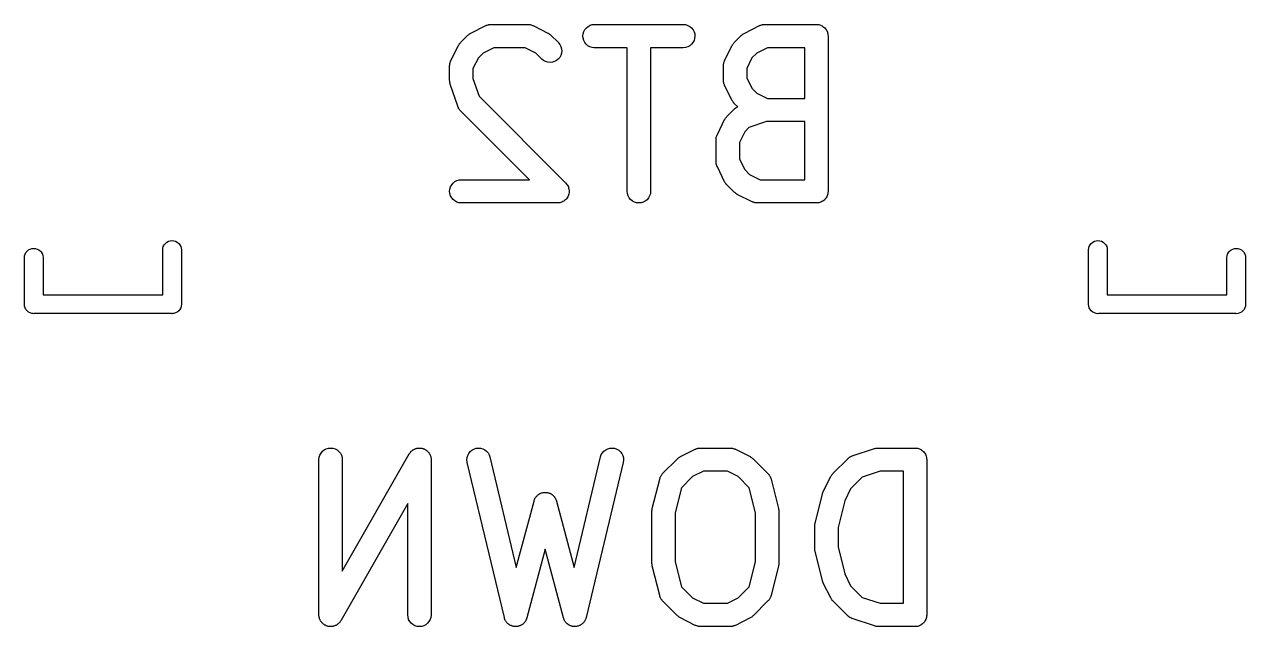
# Model space of a CAD drawing. Extents: x 76.2 to 143.2, y -85.8 to -53.5.
# Drawn here: x 122.63 to 130.49, y -71.29 to -67.41 of the extents above; entities that cross this region are included whole.
import ezdxf

# ---------------------------------------------------------------- set-up
doc = ezdxf.new("R2010")
doc.units = 0
doc.layers.add('BLACK', color=7, linetype='CONTINUOUS')

msp = doc.modelspace()

# ---------------------------------------------------------------- linework, layer by layer
at = {"layer": 'BLACK', "linetype": 'CONTINUOUS'}
for p, q in [((125.504, -67.4671), (125.599, -67.4195)), ((125.599, -67.4195), (125.6, -67.419)), ((125.6, -67.419), (125.602, -67.4183)), ((125.602, -67.4183), (125.604, -67.4172)), ((125.604, -67.4172), (125.609, -67.4158)), ((125.609, -67.4158), (125.614, -67.414)), ((125.614, -67.414), (125.616, -67.4136)), ((125.616, -67.4136), (125.618, -67.413)), ((125.618, -67.413), (125.623, -67.4125)), ((125.623, -67.4125), (125.628, -67.4117)), ((125.628, -67.4117), (125.631, -67.4118)), ((125.631, -67.4118), (125.633, -67.4116)), ((125.633, -67.4116), (125.871, -67.4116)), ((125.871, -67.4116), (125.872, -67.4116)), ((125.872, -67.4116), (125.874, -67.4118)), ((125.874, -67.4118), (125.876, -67.4118)), ((125.876, -67.4118), (125.881, -67.4126)), ((125.881, -67.4126), (125.886, -67.4132)), ((125.886, -67.4132), (125.889, -67.4139)), ((125.889, -67.4139), (125.891, -67.4143)), ((125.891, -67.4143), (125.896, -67.4161)), ((125.896, -67.4161), (125.9, -67.4176)), ((125.9, -67.4176), (125.902, -67.4187)), ((125.902, -67.4187), (125.904, -67.4195)), ((125.904, -67.4195), (126, -67.4671)), ((126.237, -67.4446), (126.247, -67.4334)), ((126.247, -67.4334), (126.258, -67.4241)), ((126.258, -67.4241), (126.271, -67.4172)), ((126.271, -67.4172), (126.285, -67.413)), ((126.285, -67.413), (126.299, -67.4116)), ((126.299, -67.4116), (126.871, -67.4116)), ((126.871, -67.4116), (126.872, -67.4116)), ((126.872, -67.4116), (126.886, -67.4132)), ((126.886, -67.4132), (126.9, -67.4176)), ((126.9, -67.4176), (126.913, -67.4247)), ((126.913, -67.4247), (126.924, -67.4341)), ((126.924, -67.4341), (126.934, -67.4455)), ((127.266, -67.4671), (127.361, -67.4195)), ((127.361, -67.4195), (127.362, -67.419)), ((127.362, -67.419), (127.364, -67.4183)), ((127.364, -67.4183), (127.366, -67.4172)), ((127.366, -67.4172), (127.371, -67.4158)), ((127.371, -67.4158), (127.376, -67.414)), ((127.376, -67.414), (127.378, -67.4136)), ((127.378, -67.4136), (127.38, -67.413)), ((127.38, -67.413), (127.385, -67.4125)), ((127.385, -67.4125), (127.39, -67.4117)), ((127.39, -67.4117), (127.393, -67.4118)), ((127.393, -67.4118), (127.395, -67.4116)), ((127.395, -67.4116), (127.728, -67.4116)), ((127.728, -67.4116), (127.729, -67.4116)), ((127.729, -67.4116), (127.729, -67.4116)), ((127.729, -67.4116), (127.729, -67.4116)), ((127.729, -67.4116), (127.729, -67.4116)), ((127.729, -67.4116), (127.736, -67.4124)), ((127.736, -67.4124), (127.743, -67.4131)), ((127.743, -67.4131), (127.743, -67.4132)), ((127.743, -67.4132), (127.744, -67.4132)), ((127.744, -67.4132), (127.75, -67.4153)), ((127.75, -67.4153), (127.757, -67.4174)), ((127.757, -67.4174), (127.757, -67.4176)), ((127.757, -67.4176), (127.758, -67.4176)), ((127.758, -67.4176), (127.764, -67.4211)), ((127.764, -67.4211), (127.77, -67.4244)), ((127.77, -67.4244), (127.77, -67.4246)), ((127.77, -67.4246), (127.77, -67.4247)), ((127.77, -67.4247), (127.776, -67.4292)), ((127.776, -67.4292), (127.781, -67.4337)), ((127.781, -67.4337), (127.781, -67.4339)), ((127.781, -67.4339), (127.782, -67.4341)), ((127.782, -67.4341), (127.786, -67.4396)), ((125.437, -67.5288), (125.485, -67.4812)), ((125.485, -67.4804), (125.489, -67.4778)), ((125.485, -67.4812), (125.485, -67.4804)), ((125.489, -67.4778), (125.492, -67.4749)), ((125.492, -67.4749), (125.494, -67.4732)), ((125.494, -67.4732), (125.497, -67.4713)), ((125.497, -67.4713), (125.5, -67.4694)), ((125.5, -67.4694), (125.504, -67.4671)), ((126, -67.4671), (126.001, -67.4676)), ((126.001, -67.4676), (126.004, -67.4699)), ((126.004, -67.4699), (126.008, -67.4719)), ((126.008, -67.4719), (126.01, -67.4739)), ((126.01, -67.4739), (126.013, -67.4756)), ((126.013, -67.4756), (126.016, -67.4785)), ((126.016, -67.4785), (126.019, -67.4812)), ((126.019, -67.4812), (126.067, -67.5288)), ((126.224, -67.4861), (126.226, -67.4715)), ((126.226, -67.5006), (126.224, -67.4861)), ((126.226, -67.4715), (126.23, -67.4575)), ((126.23, -67.5147), (126.226, -67.5006)), ((126.23, -67.4575), (126.237, -67.4446)), ((126.237, -67.5276), (126.23, -67.5147)), ((126.94, -67.5156), (126.933, -67.5285)), ((126.934, -67.4455), (126.94, -67.4585)), ((126.94, -67.4585), (126.945, -67.4725)), ((126.944, -67.5017), (126.94, -67.5156)), ((126.946, -67.4871), (126.944, -67.5017)), ((126.945, -67.4725), (126.946, -67.4871)), ((127.199, -67.5288), (127.246, -67.4812)), ((127.246, -67.4812), (127.247, -67.4804)), ((127.247, -67.4804), (127.25, -67.4778)), ((127.25, -67.4778), (127.254, -67.4749)), ((127.254, -67.4749), (127.256, -67.4732)), ((127.256, -67.4732), (127.259, -67.4713)), ((127.259, -67.4713), (127.262, -67.4694)), ((127.262, -67.4694), (127.266, -67.4671)), ((127.786, -67.4396), (127.791, -67.4451)), ((127.791, -67.4451), (127.791, -67.4453)), ((127.791, -67.4453), (127.791, -67.4455)), ((127.791, -67.4455), (127.794, -67.4518)), ((127.794, -67.4518), (127.797, -67.458)), ((127.797, -67.458), (127.797, -67.4583)), ((127.797, -67.4583), (127.798, -67.4585)), ((127.798, -67.4585), (127.8, -67.4653)), ((127.8, -67.4653), (127.802, -67.472)), ((127.802, -67.472), (127.802, -67.4723)), ((127.802, -67.4723), (127.802, -67.4725)), ((127.802, -67.4725), (127.802, -67.4796)), ((127.802, -67.4796), (127.803, -67.4866)), ((127.803, -67.4866), (127.803, -68.4866)), ((125.375, -67.6435), (125.423, -67.5483)), ((125.423, -67.5473), (125.426, -67.5438)), ((125.423, -67.5483), (125.423, -67.5473)), ((125.426, -67.5438), (125.428, -67.5401)), ((125.428, -67.5401), (125.43, -67.5377)), ((125.43, -67.5377), (125.431, -67.5351)), ((125.431, -67.5351), (125.434, -67.532)), ((125.434, -67.532), (125.437, -67.5288)), ((125.582, -67.5958), (125.552, -67.6262)), ((125.651, -67.5616), (125.582, -67.5958)), ((125.853, -67.5616), (125.651, -67.5616)), ((125.922, -67.5958), (125.853, -67.5616)), ((125.961, -67.6349), (125.922, -67.5958)), ((126.067, -67.5288), (126.068, -67.5295)), ((126.068, -67.5295), (126.077, -67.541)), ((126.077, -67.541), (126.083, -67.554)), ((126.083, -67.554), (126.087, -67.568)), ((126.087, -67.568), (126.089, -67.5826)), ((126.089, -67.5826), (126.087, -67.5972)), ((126.246, -67.5391), (126.237, -67.5276)), ((126.257, -67.5485), (126.246, -67.5391)), ((126.27, -67.5555), (126.257, -67.5485)), ((126.284, -67.5599), (126.27, -67.5555)), ((126.298, -67.5616), (126.284, -67.5599)), ((126.299, -67.5616), (126.298, -67.5616)), ((126.51, -67.5616), (126.299, -67.5616)), ((126.51, -68.4866), (126.51, -67.5616)), ((126.871, -67.5616), (126.66, -67.5616)), ((126.66, -67.5616), (126.66, -68.4866)), ((126.885, -67.5602), (126.871, -67.5616)), ((126.899, -67.5559), (126.885, -67.5602)), ((126.912, -67.549), (126.899, -67.5559)), ((126.924, -67.5398), (126.912, -67.549)), ((126.933, -67.5285), (126.924, -67.5398)), ((127.137, -67.6435), (127.185, -67.5483)), ((127.185, -67.5473), (127.188, -67.5438)), ((127.185, -67.5483), (127.185, -67.5473)), ((127.188, -67.5438), (127.19, -67.5401)), ((127.19, -67.5401), (127.192, -67.5377)), ((127.192, -67.5377), (127.193, -67.5351)), ((127.193, -67.5351), (127.196, -67.532)), ((127.196, -67.532), (127.199, -67.5288)), ((127.344, -67.5958), (127.313, -67.6262)), ((127.412, -67.5616), (127.344, -67.5958)), ((127.653, -67.5616), (127.412, -67.5616)), ((127.653, -67.8878), (127.653, -67.5616)), ((125.367, -67.676), (125.368, -67.6738)), ((125.368, -67.6666), (125.369, -67.6615)), ((125.368, -67.6716), (125.368, -67.6666)), ((125.368, -67.6738), (125.368, -67.6716)), ((125.369, -67.6615), (125.37, -67.6594)), ((125.37, -67.6572), (125.372, -67.6524)), ((125.37, -67.6594), (125.37, -67.6572)), ((125.372, -67.6524), (125.373, -67.6475)), ((125.373, -67.6475), (125.374, -67.6456)), ((125.374, -67.6456), (125.375, -67.6435)), ((125.552, -67.6262), (125.517, -67.6948)), ((125.972, -67.6441), (125.961, -67.6349)), ((125.985, -67.6511), (125.972, -67.6441)), ((125.999, -67.6553), (125.985, -67.6511)), ((126.013, -67.6568), (125.999, -67.6553)), ((126.028, -67.6554), (126.013, -67.6568)), ((126.042, -67.6513), (126.028, -67.6554)), ((126.055, -67.6444), (126.042, -67.6513)), ((126.066, -67.6352), (126.055, -67.6444)), ((126.076, -67.624), (126.066, -67.6352)), ((126.083, -67.6111), (126.076, -67.624)), ((126.087, -67.5972), (126.083, -67.6111)), ((127.129, -67.6716), (127.13, -67.6666)), ((127.129, -67.6738), (127.129, -67.6716)), ((127.129, -67.676), (127.129, -67.6738)), ((127.13, -67.6666), (127.131, -67.6615)), ((127.131, -67.6615), (127.132, -67.6594)), ((127.132, -67.6572), (127.134, -67.6524)), ((127.132, -67.6594), (127.132, -67.6572)), ((127.134, -67.6524), (127.135, -67.6475)), ((127.135, -67.6475), (127.136, -67.6456)), ((127.136, -67.6456), (127.137, -67.6435)), ((127.313, -67.6262), (127.279, -67.6948)), ((125.367, -67.6771), (125.367, -67.676)), ((125.367, -67.7723), (125.367, -67.6771)), ((125.517, -67.6948), (125.517, -67.7601)), ((127.129, -67.6771), (127.129, -67.676)), ((127.129, -67.7723), (127.129, -67.6771)), ((127.279, -67.6948), (127.279, -67.7546)), ((125.368, -67.7765), (125.367, -67.7723)), ((125.368, -67.7807), (125.368, -67.7765)), ((125.368, -67.7837), (125.368, -67.7807)), ((125.369, -67.7869), (125.368, -67.7837)), ((125.37, -67.7909), (125.369, -67.7869)), ((125.371, -67.795), (125.37, -67.7909)), ((125.371, -67.796), (125.371, -67.795)), ((125.419, -67.9389), (125.371, -67.796)), ((125.517, -67.7601), (125.556, -67.8746)), ((127.129, -67.7745), (127.129, -67.7723)), ((127.129, -67.7767), (127.129, -67.7745)), ((127.13, -67.7818), (127.129, -67.7767)), ((127.131, -67.7869), (127.13, -67.7818)), ((127.131, -67.789), (127.131, -67.7869)), ((127.132, -67.7912), (127.131, -67.789)), ((127.133, -67.796), (127.132, -67.7912)), ((127.135, -67.8009), (127.133, -67.796)), ((127.136, -67.8028), (127.135, -67.8009)), ((127.137, -67.8049), (127.136, -67.8028)), ((127.137, -67.8058), (127.137, -67.8049)), ((127.185, -67.9011), (127.137, -67.8058)), ((127.279, -67.7546), (127.313, -67.8231)), ((127.313, -67.8231), (127.344, -67.8535)), ((125.556, -67.8746), (126.114, -68.4335)), ((127.187, -67.9046), (127.185, -67.9011)), ((127.189, -67.9084), (127.187, -67.9046)), ((127.191, -67.9108), (127.189, -67.9084)), ((127.344, -67.8535), (127.412, -67.8878)), ((127.412, -67.8878), (127.653, -67.8878)), ((125.42, -67.9409), (125.419, -67.9389)), ((125.42, -67.943), (125.42, -67.9409)), ((125.423, -67.9476), (125.42, -67.943)), ((125.425, -67.9522), (125.423, -67.9476)), ((125.426, -67.954), (125.425, -67.9522)), ((125.427, -67.956), (125.426, -67.954)), ((125.43, -67.96), (125.427, -67.956)), ((125.433, -67.9642), (125.43, -67.96)), ((125.435, -67.9657), (125.433, -67.9642)), ((125.436, -67.9674), (125.435, -67.9657)), ((125.437, -67.9682), (125.436, -67.9674)), ((125.88, -68.4116), (125.437, -67.9682)), ((127.151, -68.005), (127.199, -67.9574)), ((127.193, -67.9135), (127.191, -67.9108)), ((127.195, -67.9165), (127.193, -67.9135)), ((127.198, -67.9198), (127.195, -67.9165)), ((127.199, -67.9206), (127.198, -67.9198)), ((127.221, -67.9425), (127.199, -67.9206)), ((127.199, -67.9574), (127.2, -67.9566)), ((127.2, -67.9566), (127.201, -67.9552)), ((127.201, -67.9552), (127.203, -67.9536)), ((127.203, -67.9536), (127.207, -67.9507)), ((127.207, -67.9507), (127.211, -67.9475)), ((127.211, -67.9475), (127.213, -67.9465)), ((127.213, -67.9465), (127.215, -67.9452)), ((127.215, -67.9452), (127.219, -67.9431)), ((127.219, -67.9431), (127.221, -67.9425)), ((127.09, -68.1197), (127.137, -68.0245)), ((127.137, -68.0245), (127.138, -68.0235)), ((127.138, -68.0235), (127.14, -68.02)), ((127.14, -68.02), (127.142, -68.0163)), ((127.142, -68.0163), (127.144, -68.0139)), ((127.144, -68.0139), (127.146, -68.0113)), ((127.146, -68.0113), (127.149, -68.0082)), ((127.149, -68.0082), (127.151, -68.005)), ((127.407, -68.0378), (127.292, -68.0759)), ((127.653, -68.0378), (127.407, -68.0378)), ((127.653, -68.4116), (127.653, -68.0378)), ((127.082, -68.1478), (127.083, -68.1427)), ((127.083, -68.1377), (127.084, -68.1356)), ((127.083, -68.1427), (127.083, -68.1377)), ((127.084, -68.1334), (127.086, -68.1286)), ((127.084, -68.1356), (127.084, -68.1334)), ((127.086, -68.1286), (127.088, -68.1237)), ((127.088, -68.1237), (127.089, -68.1218)), ((127.089, -68.1218), (127.09, -68.1197)), ((127.266, -68.1024), (127.232, -68.171)), ((127.292, -68.0759), (127.266, -68.1024)), ((127.082, -68.15), (127.082, -68.1478)), ((127.082, -68.1522), (127.082, -68.15)), ((127.082, -68.1532), (127.082, -68.1522)), ((127.082, -68.2961), (127.082, -68.1532)), ((127.232, -68.171), (127.232, -68.2784)), ((127.082, -68.2983), (127.082, -68.2961)), ((127.082, -68.3005), (127.082, -68.2983)), ((127.083, -68.3056), (127.082, -68.3005)), ((127.232, -68.2784), (127.266, -68.3469)), ((127.083, -68.3107), (127.083, -68.3056)), ((127.084, -68.3128), (127.083, -68.3107)), ((127.084, -68.315), (127.084, -68.3128)), ((127.086, -68.3198), (127.084, -68.315)), ((127.087, -68.3247), (127.086, -68.3198)), ((127.088, -68.3266), (127.087, -68.3247)), ((127.089, -68.3287), (127.088, -68.3266)), ((127.09, -68.3296), (127.089, -68.3287)), ((127.137, -68.4249), (127.09, -68.3296)), ((127.266, -68.3469), (127.296, -68.3773)), ((127.296, -68.3773), (127.365, -68.4116)), ((125.369, -68.4715), (125.373, -68.4575)), ((125.373, -68.4575), (125.38, -68.4446)), ((125.38, -68.4446), (125.389, -68.4334)), ((125.389, -68.4334), (125.401, -68.4241)), ((125.401, -68.4241), (125.414, -68.4172)), ((125.414, -68.4172), (125.428, -68.413)), ((125.428, -68.413), (125.442, -68.4116)), ((125.442, -68.4116), (125.88, -68.4116)), ((126.114, -68.4335), (126.115, -68.4341)), ((126.115, -68.4341), (126.115, -68.4341)), ((126.115, -68.4341), (126.115, -68.4341)), ((126.115, -68.4341), (126.115, -68.4343)), ((126.115, -68.4343), (126.12, -68.44)), ((126.12, -68.44), (126.124, -68.4455)), ((126.124, -68.4455), (126.124, -68.4456)), ((126.124, -68.4456), (126.124, -68.4457)), ((126.124, -68.4457), (126.128, -68.4521)), ((126.128, -68.4521), (126.131, -68.4585)), ((126.131, -68.4585), (126.131, -68.4586)), ((126.131, -68.4586), (126.131, -68.4587)), ((126.131, -68.4587), (126.133, -68.4656)), ((127.139, -68.4285), (127.137, -68.4249)), ((127.141, -68.4322), (127.139, -68.4285)), ((127.143, -68.4346), (127.141, -68.4322)), ((127.145, -68.4373), (127.143, -68.4346)), ((127.148, -68.4403), (127.145, -68.4373)), ((127.15, -68.4436), (127.148, -68.4403)), ((127.151, -68.4444), (127.15, -68.4436)), ((127.199, -68.492), (127.151, -68.4444)), ((127.365, -68.4116), (127.653, -68.4116)), ((125.367, -68.4861), (125.369, -68.4715)), ((125.369, -68.5006), (125.367, -68.4861)), ((125.373, -68.5147), (125.369, -68.5006)), ((125.38, -68.5276), (125.373, -68.5147)), ((125.389, -68.5391), (125.38, -68.5276)), ((125.4, -68.5485), (125.389, -68.5391)), ((126.119, -68.5342), (126.114, -68.5398)), ((126.123, -68.5287), (126.119, -68.5342)), ((126.124, -68.5285), (126.123, -68.5286)), ((126.123, -68.5286), (126.123, -68.5287)), ((126.127, -68.5222), (126.124, -68.5285)), ((126.13, -68.5159), (126.127, -68.5222)), ((126.131, -68.5156), (126.13, -68.5158)), ((126.13, -68.5158), (126.13, -68.5159)), ((126.133, -68.5086), (126.131, -68.5156)), ((126.133, -68.4656), (126.135, -68.4725)), ((126.135, -68.5019), (126.133, -68.5086)), ((126.135, -68.4725), (126.135, -68.4727)), ((126.135, -68.4727), (126.135, -68.4728)), ((126.135, -68.4728), (126.136, -68.4801)), ((126.136, -68.4944), (126.135, -68.5017)), ((126.135, -68.5017), (126.135, -68.5018)), ((126.135, -68.5018), (126.135, -68.5019)), ((126.136, -68.4801), (126.136, -68.4871)), ((126.136, -68.4871), (126.136, -68.4872)), ((126.136, -68.4872), (126.136, -68.4874)), ((126.136, -68.4874), (126.136, -68.4944)), ((126.512, -68.5011), (126.51, -68.4866)), ((126.516, -68.5152), (126.512, -68.5011)), ((126.523, -68.5281), (126.516, -68.5152)), ((126.532, -68.5394), (126.523, -68.5281)), ((126.647, -68.529), (126.638, -68.5402)), ((126.654, -68.5161), (126.647, -68.529)), ((126.659, -68.5022), (126.654, -68.5161)), ((126.66, -68.4876), (126.659, -68.5022)), ((126.66, -68.4866), (126.66, -68.4876)), ((127.202, -68.4947), (127.199, -68.492)), ((127.205, -68.4976), (127.202, -68.4947)), ((127.208, -68.4993), (127.205, -68.4976)), ((127.21, -68.5013), (127.208, -68.4993)), ((127.214, -68.5033), (127.21, -68.5013)), ((127.217, -68.5056), (127.214, -68.5033)), ((127.218, -68.506), (127.217, -68.5056)), ((127.314, -68.5537), (127.218, -68.506)), ((127.785, -68.5344), (127.781, -68.5398)), ((127.79, -68.529), (127.785, -68.5344)), ((127.794, -68.5223), (127.79, -68.5285)), ((127.79, -68.5285), (127.79, -68.5287)), ((127.79, -68.5287), (127.79, -68.529)), ((127.797, -68.5161), (127.794, -68.5223)), ((127.799, -68.5089), (127.797, -68.5156)), ((127.797, -68.5156), (127.797, -68.5159)), ((127.797, -68.5159), (127.797, -68.5161)), ((127.801, -68.5022), (127.799, -68.5089)), ((127.802, -68.5017), (127.801, -68.5019)), ((127.801, -68.5019), (127.801, -68.5022)), ((127.803, -68.4876), (127.802, -68.4947)), ((127.802, -68.4947), (127.802, -68.5017)), ((127.803, -68.4866), (127.803, -68.4871)), ((127.803, -68.4871), (127.803, -68.4871)), ((127.803, -68.4871), (127.803, -68.4871)), ((127.803, -68.4871), (127.803, -68.4876)), ((125.413, -68.5555), (125.4, -68.5485)), ((125.427, -68.5599), (125.413, -68.5555)), ((125.441, -68.5616), (125.427, -68.5599)), ((125.442, -68.5616), (125.441, -68.5616)), ((126.061, -68.5616), (125.442, -68.5616)), ((126.069, -68.5609), (126.061, -68.5616)), ((126.076, -68.5602), (126.069, -68.5609)), ((126.083, -68.5581), (126.076, -68.5602)), ((126.076, -68.5602), (126.076, -68.5602)), ((126.076, -68.5602), (126.076, -68.5602)), ((126.09, -68.556), (126.083, -68.5581)), ((126.096, -68.5526), (126.09, -68.5559)), ((126.09, -68.5559), (126.09, -68.556)), ((126.09, -68.556), (126.09, -68.556)), ((126.103, -68.5492), (126.096, -68.5526)), ((126.109, -68.5444), (126.103, -68.549)), ((126.103, -68.549), (126.103, -68.5491)), ((126.103, -68.5491), (126.103, -68.5492)), ((126.114, -68.54), (126.109, -68.5444)), ((126.114, -68.5398), (126.114, -68.5399)), ((126.114, -68.5399), (126.114, -68.54)), ((126.543, -68.5488), (126.532, -68.5394)), ((126.556, -68.5557), (126.543, -68.5488)), ((126.57, -68.56), (126.556, -68.5557)), ((126.585, -68.5616), (126.57, -68.56)), ((126.599, -68.5603), (126.585, -68.5616)), ((126.613, -68.5561), (126.599, -68.5603)), ((126.626, -68.5493), (126.613, -68.5561)), ((126.638, -68.5402), (126.626, -68.5493)), ((127.316, -68.5545), (127.314, -68.5537)), ((127.318, -68.5555), (127.316, -68.5545)), ((127.322, -68.5571), (127.318, -68.5555)), ((127.327, -68.5589), (127.322, -68.5571)), ((127.329, -68.5593), (127.327, -68.5589)), ((127.332, -68.5599), (127.329, -68.5593)), ((127.337, -68.5605), (127.332, -68.5599)), ((127.342, -68.5614), (127.337, -68.5605)), ((127.344, -68.5613), (127.342, -68.5614)), ((127.346, -68.5616), (127.344, -68.5613)), ((127.347, -68.5616), (127.346, -68.5616)), ((127.728, -68.5616), (127.347, -68.5616)), ((127.735, -68.5609), (127.728, -68.5616)), ((127.742, -68.5603), (127.735, -68.5609)), ((127.743, -68.5602), (127.742, -68.5602)), ((127.742, -68.5602), (127.742, -68.5603)), ((127.749, -68.5581), (127.743, -68.5602)), ((127.756, -68.5561), (127.749, -68.5581)), ((127.757, -68.5559), (127.756, -68.556)), ((127.756, -68.556), (127.756, -68.5561)), ((127.763, -68.5526), (127.757, -68.5559)), ((127.769, -68.5493), (127.763, -68.5526)), ((127.77, -68.549), (127.769, -68.5492)), ((127.769, -68.5492), (127.769, -68.5493)), ((127.775, -68.5446), (127.77, -68.549)), ((127.781, -68.5402), (127.775, -68.5446)), ((127.781, -68.5398), (127.781, -68.54)), ((127.781, -68.54), (127.781, -68.5402)), ((123.52, -68.8611), (123.521, -68.8522)), ((123.521, -68.8522), (123.524, -68.8409)), ((123.524, -68.8409), (123.53, -68.8305)), ((123.53, -68.8305), (123.537, -68.8214)), ((123.537, -68.8214), (123.547, -68.8139)), ((123.547, -68.8139), (123.557, -68.8083)), ((123.557, -68.8083), (123.568, -68.8049)), ((123.568, -68.8049), (123.58, -68.8037)), ((123.58, -68.8037), (123.592, -68.8049)), ((123.592, -68.8049), (123.603, -68.8083)), ((123.603, -68.8083), (123.613, -68.8139)), ((123.613, -68.8139), (123.623, -68.8214)), ((123.623, -68.8214), (123.63, -68.8305)), ((123.63, -68.8305), (123.636, -68.8409)), ((123.636, -68.8409), (123.639, -68.8522)), ((123.639, -68.8522), (123.64, -68.8611)), ((129.48, -68.8611), (129.481, -68.8522)), ((129.481, -68.8522), (129.484, -68.8409)), ((129.484, -68.8409), (129.49, -68.8305)), ((129.49, -68.8305), (129.497, -68.8214)), ((129.497, -68.8214), (129.507, -68.8139)), ((129.507, -68.8139), (129.517, -68.8083)), ((129.517, -68.8083), (129.528, -68.8049)), ((129.528, -68.8049), (129.54, -68.8037)), ((129.54, -68.8037), (129.552, -68.8049)), ((129.552, -68.8049), (129.563, -68.8083)), ((129.563, -68.8083), (129.573, -68.8139)), ((129.573, -68.8139), (129.583, -68.8214)), ((129.583, -68.8214), (129.59, -68.8305)), ((129.59, -68.8305), (129.596, -68.8409)), ((129.596, -68.8409), (129.599, -68.8522)), ((129.599, -68.8522), (129.6, -68.8611)), ((122.63, -68.9111), (122.631, -68.9022)), ((122.63, -69.211), (122.63, -68.9111)), ((122.631, -68.9022), (122.634, -68.8909)), ((122.634, -68.8909), (122.64, -68.8805)), ((122.64, -68.8805), (122.647, -68.8714)), ((122.647, -68.8714), (122.657, -68.8639)), ((122.657, -68.8639), (122.667, -68.8583)), ((122.667, -68.8583), (122.678, -68.8549)), ((122.678, -68.8549), (122.69, -68.8537)), ((122.69, -68.8537), (122.702, -68.8549)), ((122.702, -68.8549), (122.713, -68.8583)), ((122.713, -68.8583), (122.723, -68.8639)), ((122.723, -68.8639), (122.733, -68.8714)), ((122.733, -68.8714), (122.74, -68.8805)), ((122.74, -68.8805), (122.746, -68.8909)), ((122.746, -68.8909), (122.749, -68.9022)), ((122.749, -68.9022), (122.75, -68.9111)), ((122.75, -68.9111), (122.75, -69.154)), ((123.52, -69.154), (123.52, -68.8611)), ((123.64, -68.8611), (123.64, -69.2111)), ((129.48, -69.2111), (129.48, -68.8611)), ((129.6, -68.8611), (129.6, -69.154)), ((130.37, -68.9111), (130.371, -68.9022)), ((130.37, -69.154), (130.37, -68.9111)), ((130.371, -68.9022), (130.374, -68.8909)), ((130.374, -68.8909), (130.38, -68.8805)), ((130.38, -68.8805), (130.387, -68.8714)), ((130.387, -68.8714), (130.397, -68.8639)), ((130.397, -68.8639), (130.407, -68.8583)), ((130.407, -68.8583), (130.418, -68.8549)), ((130.418, -68.8549), (130.43, -68.8537)), ((130.43, -68.8537), (130.442, -68.8549)), ((130.442, -68.8549), (130.453, -68.8583)), ((130.453, -68.8583), (130.463, -68.8639)), ((130.463, -68.8639), (130.473, -68.8714)), ((130.473, -68.8714), (130.48, -68.8805)), ((130.48, -68.8805), (130.486, -68.8909)), ((130.486, -68.8909), (130.489, -68.9022)), ((130.489, -68.9022), (130.49, -68.9111)), ((130.49, -68.9111), (130.49, -69.2111)), ((122.75, -69.154), (123.52, -69.154)), ((129.6, -69.154), (130.37, -69.154)), ((122.63, -69.214), (122.63, -69.211)), ((122.631, -69.2258), (122.63, -69.214)), ((122.634, -69.2371), (122.631, -69.2258)), ((122.64, -69.2475), (122.634, -69.2371)), ((123.636, -69.2371), (123.63, -69.2475)), ((123.639, -69.2258), (123.636, -69.2371)), ((123.64, -69.214), (123.639, -69.2258)), ((123.64, -69.2111), (123.64, -69.214)), ((129.48, -69.214), (129.48, -69.2111)), ((129.481, -69.2258), (129.48, -69.214)), ((129.484, -69.2371), (129.481, -69.2258)), ((129.488, -69.2434), (129.484, -69.2371)), ((129.49, -69.2475), (129.488, -69.2434)), ((130.486, -69.2371), (130.48, -69.2475)), ((130.489, -69.2258), (130.486, -69.2371)), ((130.49, -69.2169), (130.489, -69.2258)), ((130.49, -69.2111), (130.49, -69.214)), ((130.49, -69.214), (130.49, -69.2169)), ((130.49, -69.2169), (130.49, -69.2169)), ((122.647, -69.2566), (122.64, -69.2475)), ((122.657, -69.2641), (122.647, -69.2566)), ((122.667, -69.2697), (122.657, -69.2641)), ((122.678, -69.2731), (122.667, -69.2697)), ((122.687, -69.274), (122.678, -69.2731)), ((122.69, -69.2743), (122.687, -69.274)), ((122.687, -69.274), (122.687, -69.274)), ((122.693, -69.274), (122.69, -69.2743)), ((123.577, -69.274), (122.693, -69.274)), ((123.58, -69.2743), (123.577, -69.274)), ((123.583, -69.274), (123.58, -69.2743)), ((123.592, -69.2731), (123.583, -69.274)), ((123.583, -69.274), (123.583, -69.274)), ((123.603, -69.2697), (123.592, -69.2731)), ((123.613, -69.2641), (123.603, -69.2697)), ((123.623, -69.2566), (123.613, -69.2641)), ((123.63, -69.2475), (123.623, -69.2566)), ((129.497, -69.2566), (129.49, -69.2475)), ((129.507, -69.2641), (129.497, -69.2566)), ((129.517, -69.2697), (129.507, -69.2641)), ((129.528, -69.2731), (129.517, -69.2697)), ((129.54, -69.2743), (129.528, -69.2731)), ((129.543, -69.274), (129.54, -69.2743)), ((130.427, -69.274), (129.543, -69.274)), ((130.43, -69.2743), (130.427, -69.274)), ((130.442, -69.2731), (130.43, -69.2743)), ((130.453, -69.2697), (130.442, -69.2731)), ((130.463, -69.2641), (130.453, -69.2697)), ((130.473, -69.2566), (130.463, -69.2641)), ((130.48, -69.2475), (130.473, -69.2566)), ((124.528, -70.1988), (124.532, -70.1848)), ((124.532, -70.1848), (124.539, -70.172)), ((124.539, -70.172), (124.549, -70.1608)), ((124.549, -70.1608), (124.56, -70.1516)), ((124.56, -70.1516), (124.573, -70.1448)), ((124.573, -70.1448), (124.587, -70.1407)), ((124.587, -70.1407), (124.602, -70.1394)), ((124.602, -70.1394), (124.616, -70.1409)), ((124.616, -70.1409), (124.63, -70.1452)), ((124.63, -70.1452), (124.643, -70.1522)), ((124.643, -70.1522), (124.654, -70.1615)), ((124.654, -70.1615), (124.664, -70.1729)), ((124.664, -70.1729), (124.67, -70.1858)), ((124.67, -70.1858), (124.675, -70.1998)), ((124.676, -70.932), (125.107, -70.1772)), ((125.107, -70.1772), (125.108, -70.1763)), ((125.108, -70.1763), (125.109, -70.1742)), ((125.109, -70.1742), (125.111, -70.172)), ((125.111, -70.172), (125.114, -70.1683)), ((125.114, -70.1683), (125.117, -70.1644)), ((125.117, -70.1644), (125.118, -70.1627)), ((125.118, -70.1627), (125.12, -70.1608)), ((125.12, -70.1608), (125.124, -70.1578)), ((125.124, -70.1578), (125.127, -70.1545)), ((125.127, -70.1545), (125.129, -70.1532)), ((125.129, -70.1532), (125.131, -70.1516)), ((125.131, -70.1516), (125.136, -70.1494)), ((125.136, -70.1494), (125.14, -70.1469)), ((125.14, -70.1469), (125.142, -70.146)), ((125.142, -70.146), (125.144, -70.1448)), ((125.144, -70.1448), (125.149, -70.1435)), ((125.149, -70.1435), (125.153, -70.1418)), ((125.153, -70.1418), (125.156, -70.1414)), ((125.156, -70.1414), (125.158, -70.1407)), ((125.158, -70.1407), (125.163, -70.1403)), ((125.163, -70.1403), (125.168, -70.1395)), ((125.168, -70.1395), (125.17, -70.1396)), ((125.17, -70.1396), (125.173, -70.1394)), ((125.173, -70.1394), (125.178, -70.1399)), ((125.178, -70.1399), (125.183, -70.1401)), ((125.183, -70.1401), (125.185, -70.1406)), ((125.185, -70.1406), (125.188, -70.1409)), ((125.188, -70.1409), (125.192, -70.1423)), ((125.192, -70.1423), (125.197, -70.1434)), ((125.197, -70.1434), (125.199, -70.1445)), ((125.199, -70.1445), (125.202, -70.1452)), ((125.202, -70.1452), (125.206, -70.1475)), ((125.206, -70.1475), (125.21, -70.1495)), ((125.21, -70.1495), (125.212, -70.151)), ((125.212, -70.151), (125.214, -70.1522)), ((125.214, -70.1522), (125.218, -70.1553)), ((125.218, -70.1553), (125.222, -70.1581)), ((125.222, -70.1581), (125.224, -70.1599)), ((125.224, -70.1599), (125.226, -70.1615)), ((125.226, -70.1615), (125.229, -70.1653)), ((125.229, -70.1653), (125.232, -70.1688)), ((125.232, -70.1688), (125.233, -70.1709)), ((125.233, -70.1709), (125.235, -70.1729)), ((125.235, -70.1729), (125.237, -70.1771)), ((125.237, -70.1771), (125.24, -70.1812)), ((125.24, -70.1812), (125.241, -70.1836)), ((125.241, -70.1836), (125.242, -70.1858)), ((125.242, -70.1858), (125.243, -70.1904)), ((125.48, -70.2016), (125.483, -70.1875)), ((125.483, -70.1875), (125.49, -70.1744)), ((125.49, -70.1744), (125.499, -70.1628)), ((125.499, -70.1628), (125.51, -70.1532)), ((125.51, -70.1532), (125.523, -70.146)), ((125.523, -70.146), (125.537, -70.1413)), ((125.537, -70.1413), (125.551, -70.1394)), ((125.551, -70.1394), (125.566, -70.1404)), ((125.566, -70.1404), (125.58, -70.1442)), ((125.58, -70.1442), (125.593, -70.1506)), ((125.593, -70.1506), (125.605, -70.1595)), ((125.605, -70.1595), (125.614, -70.1705)), ((125.614, -70.1705), (125.622, -70.1832)), ((125.622, -70.1832), (125.626, -70.197)), ((126.338, -70.196), (126.343, -70.1822)), ((126.343, -70.1822), (126.35, -70.1697)), ((126.35, -70.1697), (126.36, -70.1588)), ((126.36, -70.1588), (126.372, -70.1501)), ((126.372, -70.1501), (126.385, -70.1438)), ((126.385, -70.1438), (126.399, -70.1402)), ((126.399, -70.1402), (126.414, -70.1395)), ((126.414, -70.1395), (126.428, -70.1415)), ((126.428, -70.1415), (126.442, -70.1464)), ((126.442, -70.1464), (126.455, -70.1539)), ((126.455, -70.1539), (126.466, -70.1636)), ((126.466, -70.1636), (126.475, -70.1753)), ((126.475, -70.1753), (126.481, -70.1885)), ((126.481, -70.1885), (126.485, -70.2026)), ((126.853, -70.1949), (126.948, -70.1473)), ((126.948, -70.1473), (126.949, -70.1468)), ((126.949, -70.1468), (126.951, -70.1461)), ((126.951, -70.1461), (126.953, -70.145)), ((126.953, -70.145), (126.958, -70.1436)), ((126.958, -70.1436), (126.963, -70.1418)), ((126.963, -70.1418), (126.965, -70.1414)), ((126.965, -70.1414), (126.967, -70.1408)), ((126.967, -70.1408), (126.973, -70.1403)), ((126.973, -70.1403), (126.978, -70.1395)), ((126.978, -70.1395), (126.98, -70.1396)), ((126.98, -70.1396), (126.982, -70.1394)), ((126.982, -70.1394), (127.172, -70.1394)), ((127.172, -70.1394), (127.174, -70.1394)), ((127.174, -70.1394), (127.176, -70.1396)), ((127.176, -70.1396), (127.178, -70.1396)), ((127.178, -70.1396), (127.183, -70.1404)), ((127.183, -70.1404), (127.188, -70.141)), ((127.188, -70.141), (127.19, -70.1417)), ((127.19, -70.1417), (127.192, -70.1421)), ((127.192, -70.1421), (127.197, -70.1439)), ((127.197, -70.1439), (127.202, -70.1454)), ((127.202, -70.1454), (127.204, -70.1465)), ((127.204, -70.1465), (127.206, -70.1473)), ((127.206, -70.1473), (127.301, -70.1949)), ((127.958, -70.1908), (128.101, -70.1432)), ((128.101, -70.1432), (128.102, -70.1429)), ((128.102, -70.1429), (128.106, -70.142)), ((128.106, -70.142), (128.11, -70.1408)), ((128.11, -70.1408), (128.113, -70.1405)), ((128.113, -70.1405), (128.116, -70.1399)), ((128.116, -70.1399), (128.121, -70.1398)), ((128.121, -70.1398), (128.125, -70.1394)), ((128.125, -70.1394), (128.363, -70.1394)), ((128.363, -70.1394), (128.363, -70.1394)), ((128.363, -70.1394), (128.363, -70.1394)), ((128.363, -70.1394), (128.364, -70.1394)), ((128.363, -70.1394), (128.363, -70.1394)), ((128.364, -70.1394), (128.371, -70.1402)), ((128.371, -70.1402), (128.378, -70.1409)), ((128.378, -70.1409), (128.378, -70.141)), ((128.378, -70.141), (128.379, -70.141)), ((128.379, -70.141), (128.385, -70.1431)), ((128.385, -70.1431), (128.392, -70.1452)), ((128.392, -70.1452), (128.392, -70.1454)), ((128.392, -70.1454), (128.392, -70.1454)), ((128.392, -70.1454), (128.399, -70.1489)), ((128.399, -70.1489), (128.405, -70.1522)), ((128.405, -70.1522), (128.405, -70.1524)), ((128.405, -70.1524), (128.405, -70.1525)), ((128.405, -70.1525), (128.411, -70.157)), ((128.411, -70.157), (128.416, -70.1615)), ((128.416, -70.1615), (128.416, -70.1617)), ((128.416, -70.1617), (128.417, -70.1619)), ((128.417, -70.1619), (128.421, -70.1674)), ((128.421, -70.1674), (128.425, -70.1729)), ((128.425, -70.1729), (128.426, -70.1731)), ((128.426, -70.1731), (128.426, -70.1733)), ((128.426, -70.1733), (128.429, -70.1796)), ((128.429, -70.1796), (128.432, -70.1858)), ((128.432, -70.1858), (128.432, -70.1861)), ((128.432, -70.1861), (128.432, -70.1863)), ((128.432, -70.1863), (128.434, -70.193)), ((124.526, -70.2133), (124.528, -70.1988)), ((124.526, -70.2144), (124.526, -70.2133)), ((124.526, -71.2144), (124.526, -70.2144)), ((124.675, -70.1998), (124.676, -70.2144)), ((124.676, -70.2144), (124.676, -70.932)), ((125.243, -70.1904), (125.245, -70.1949)), ((125.245, -70.1949), (125.245, -70.1974)), ((125.245, -70.1974), (125.246, -70.1998)), ((125.246, -70.1998), (125.247, -70.2046)), ((125.247, -70.2046), (125.247, -70.2093)), ((125.247, -70.2093), (125.247, -70.2119)), ((125.247, -70.2119), (125.247, -70.2144)), ((125.247, -70.2144), (125.247, -71.2144)), ((125.478, -70.2162), (125.48, -70.2016)), ((125.48, -70.2307), (125.478, -70.2162)), ((125.48, -70.2318), (125.48, -70.2307)), ((125.719, -71.2318), (125.48, -70.2318)), ((125.626, -70.197), (125.796, -70.9079)), ((126.168, -70.9079), (126.338, -70.197)), ((126.484, -70.2318), (126.245, -71.2318)), ((126.338, -70.197), (126.338, -70.196)), ((126.486, -70.2172), (126.484, -70.2318)), ((126.485, -70.2026), (126.486, -70.2172)), ((126.738, -70.3042), (126.834, -70.209)), ((126.834, -70.2082), (126.838, -70.2056)), ((126.834, -70.209), (126.834, -70.2082)), ((126.838, -70.2056), (126.841, -70.2027)), ((126.841, -70.2027), (126.843, -70.201)), ((126.843, -70.201), (126.846, -70.1991)), ((126.846, -70.1991), (126.85, -70.1972)), ((126.85, -70.1972), (126.853, -70.1949)), ((127.301, -70.1949), (127.302, -70.1954)), ((127.302, -70.1954), (127.306, -70.1977)), ((127.306, -70.1977), (127.309, -70.1997)), ((127.309, -70.1997), (127.312, -70.2017)), ((127.312, -70.2017), (127.314, -70.2034)), ((127.314, -70.2034), (127.317, -70.2063)), ((127.317, -70.2063), (127.321, -70.209)), ((127.321, -70.209), (127.416, -70.3042)), ((127.834, -70.3042), (127.929, -70.209)), ((127.929, -70.209), (127.93, -70.2082)), ((127.93, -70.2082), (127.931, -70.2069)), ((127.931, -70.2069), (127.933, -70.2053)), ((127.933, -70.2053), (127.937, -70.2023)), ((127.937, -70.2023), (127.941, -70.1991)), ((127.941, -70.1991), (127.943, -70.1981)), ((127.943, -70.1981), (127.945, -70.1968)), ((127.945, -70.1968), (127.95, -70.1947)), ((127.95, -70.1947), (127.954, -70.1924)), ((127.954, -70.1924), (127.956, -70.1917)), ((127.956, -70.1917), (127.958, -70.1908)), ((128.434, -70.193), (128.437, -70.1998)), ((128.437, -70.1998), (128.437, -70.2001)), ((128.437, -70.2001), (128.437, -70.2003)), ((128.437, -70.2003), (128.437, -70.2073)), ((128.437, -70.2073), (128.438, -70.2144)), ((128.438, -70.2144), (128.438, -71.2144)), ((126.671, -70.5295), (126.719, -70.339)), ((126.719, -70.338), (126.721, -70.3333)), ((126.719, -70.339), (126.719, -70.338)), ((126.721, -70.3333), (126.722, -70.3284)), ((126.722, -70.3284), (126.723, -70.3264)), ((126.723, -70.3264), (126.724, -70.3243)), ((126.724, -70.3243), (126.727, -70.32)), ((126.727, -70.32), (126.729, -70.3155)), ((126.729, -70.3155), (126.731, -70.3138)), ((126.731, -70.3138), (126.732, -70.3119)), ((126.732, -70.3119), (126.735, -70.3081)), ((126.735, -70.3081), (126.738, -70.3042)), ((126.931, -70.3236), (126.859, -70.3956)), ((127, -70.2894), (126.931, -70.3236)), ((127.155, -70.2894), (127, -70.2894)), ((127.223, -70.3236), (127.155, -70.2894)), ((127.295, -70.3956), (127.223, -70.3236)), ((127.416, -70.3042), (127.417, -70.3049)), ((127.417, -70.3049), (127.42, -70.3089)), ((127.42, -70.3089), (127.423, -70.3127)), ((127.423, -70.3127), (127.424, -70.3146)), ((127.424, -70.3146), (127.426, -70.3164)), ((127.426, -70.3164), (127.428, -70.3209)), ((127.428, -70.3209), (127.431, -70.3253)), ((127.431, -70.3253), (127.432, -70.3274)), ((127.432, -70.3274), (127.433, -70.3294)), ((127.433, -70.3294), (127.434, -70.3343)), ((127.434, -70.3343), (127.436, -70.339)), ((127.436, -70.339), (127.483, -70.5295)), ((127.772, -70.4189), (127.82, -70.3237)), ((127.82, -70.3228), (127.822, -70.3192)), ((127.82, -70.3237), (127.82, -70.3228)), ((127.822, -70.3192), (127.824, -70.3155)), ((127.824, -70.3155), (127.826, -70.3131)), ((127.826, -70.3131), (127.828, -70.3105)), ((127.828, -70.3105), (127.831, -70.3075)), ((127.831, -70.3075), (127.834, -70.3042)), ((128.023, -70.3276), (127.948, -70.4017)), ((128.137, -70.2894), (128.023, -70.3276)), ((128.288, -70.2894), (128.137, -70.2894)), ((128.288, -71.1394), (128.288, -70.2894)), ((125.973, -70.4257), (125.975, -70.4256)), ((125.975, -70.4256), (125.978, -70.4252)), ((125.978, -70.4252), (125.983, -70.4254)), ((125.983, -70.4254), (125.987, -70.4253)), ((125.987, -70.4253), (125.99, -70.4257)), ((126.859, -70.3956), (126.819, -70.5569)), ((127.336, -70.5569), (127.295, -70.3956)), ((127.769, -70.4261), (127.772, -70.4196)), ((127.772, -70.4193), (127.772, -70.4189)), ((127.772, -70.4196), (127.772, -70.4193)), ((127.948, -70.4017), (127.91, -70.4787)), ((125.097, -70.4968), (124.666, -71.2516)), ((125.097, -71.2144), (125.097, -70.4968)), ((125.796, -70.9079), (125.91, -70.4808)), ((125.91, -70.4798), (125.911, -70.4775)), ((125.91, -70.4808), (125.91, -70.4798)), ((125.911, -70.4751), (125.913, -70.4707)), ((125.911, -70.4775), (125.911, -70.4751)), ((125.913, -70.4707), (125.915, -70.4661)), ((125.915, -70.4661), (125.916, -70.4641)), ((125.916, -70.4641), (125.917, -70.4618)), ((125.917, -70.4618), (125.92, -70.4579)), ((125.92, -70.4579), (125.923, -70.4538)), ((125.923, -70.4538), (125.925, -70.452)), ((125.925, -70.452), (125.926, -70.45)), ((125.926, -70.45), (125.93, -70.4467)), ((125.93, -70.4467), (125.933, -70.4432)), ((125.933, -70.4432), (125.935, -70.4418)), ((125.935, -70.4418), (125.937, -70.4401)), ((125.937, -70.4401), (125.941, -70.4376)), ((125.941, -70.4376), (125.945, -70.4348)), ((125.945, -70.4348), (125.947, -70.4338)), ((125.947, -70.4338), (125.949, -70.4325)), ((125.949, -70.4325), (125.954, -70.4308)), ((125.954, -70.4308), (125.958, -70.4289)), ((125.958, -70.4289), (125.961, -70.4283)), ((125.961, -70.4283), (125.963, -70.4275)), ((125.963, -70.4275), (125.968, -70.4267)), ((125.968, -70.4267), (125.973, -70.4257)), ((125.99, -70.4257), (125.992, -70.4258)), ((125.992, -70.4258), (125.997, -70.4269)), ((125.997, -70.4269), (126.002, -70.4278)), ((126.002, -70.4278), (126.004, -70.4286)), ((126.004, -70.4286), (126.007, -70.4292)), ((126.007, -70.4292), (126.011, -70.4312)), ((126.011, -70.4312), (126.016, -70.433)), ((126.016, -70.433), (126.018, -70.4343)), ((126.018, -70.4343), (126.02, -70.4353)), ((126.02, -70.4353), (126.024, -70.4382)), ((126.024, -70.4382), (126.028, -70.4408)), ((126.028, -70.4408), (126.03, -70.4425)), ((126.03, -70.4425), (126.032, -70.4439)), ((126.032, -70.4439), (126.035, -70.4475)), ((126.035, -70.4475), (126.039, -70.4508)), ((126.039, -70.4508), (126.04, -70.4528)), ((126.04, -70.4528), (126.042, -70.4546)), ((126.042, -70.4546), (126.044, -70.4588)), ((126.044, -70.4588), (126.047, -70.4627)), ((126.047, -70.4627), (126.048, -70.465)), ((126.048, -70.465), (126.049, -70.4671)), ((126.049, -70.4671), (126.051, -70.4716)), ((126.051, -70.4716), (126.053, -70.4761)), ((126.053, -70.4761), (126.054, -70.4785)), ((126.054, -70.4785), (126.054, -70.4808)), ((126.054, -70.4808), (126.168, -70.9079)), ((127.719, -70.6248), (127.766, -70.4343)), ((127.766, -70.4343), (127.767, -70.4333)), ((127.767, -70.4326), (127.769, -70.4261)), ((127.767, -70.4329), (127.767, -70.4326)), ((127.767, -70.4333), (127.767, -70.4329)), ((127.91, -70.4787), (127.867, -70.6522)), ((126.669, -70.544), (126.67, -70.5381)), ((126.669, -70.5453), (126.669, -70.544)), ((126.669, -70.5467), (126.669, -70.5453)), ((126.669, -70.5477), (126.669, -70.5467)), ((126.669, -70.881), (126.669, -70.5477)), ((126.67, -70.5381), (126.671, -70.5321)), ((126.671, -70.5308), (126.671, -70.5295)), ((126.671, -70.5321), (126.671, -70.5308)), ((126.819, -70.5569), (126.819, -70.8718)), ((127.336, -70.8718), (127.336, -70.5569)), ((127.483, -70.5295), (127.484, -70.5305)), ((127.484, -70.5305), (127.484, -70.5319)), ((127.484, -70.5319), (127.484, -70.5331)), ((127.484, -70.5331), (127.485, -70.5391)), ((127.485, -70.5391), (127.486, -70.545)), ((127.486, -70.545), (127.485, -70.5464)), ((127.485, -70.5464), (127.486, -70.5477)), ((127.486, -70.5477), (127.486, -70.881)), ((127.717, -70.6333), (127.718, -70.6274)), ((127.717, -70.6392), (127.717, -70.6333)), ((127.717, -70.6406), (127.717, -70.6392)), ((127.717, -70.6419), (127.717, -70.6406)), ((127.717, -70.643), (127.717, -70.6419)), ((127.717, -70.7858), (127.717, -70.643)), ((127.718, -70.6274), (127.719, -70.6261)), ((127.719, -70.6261), (127.719, -70.6248)), ((127.867, -70.6522), (127.867, -70.7766)), ((125.982, -70.7912), (125.864, -71.2337)), ((126.1, -71.2337), (125.982, -70.7912)), ((127.717, -70.7871), (127.717, -70.7858)), ((127.717, -70.7885), (127.717, -70.7871)), ((127.717, -70.7944), (127.717, -70.7885)), ((127.718, -70.8004), (127.717, -70.7944)), ((127.718, -70.8017), (127.718, -70.8004)), ((127.719, -70.803), (127.718, -70.8017)), ((127.719, -70.804), (127.719, -70.803)), ((127.766, -70.9945), (127.719, -70.804)), ((127.867, -70.7766), (127.91, -70.9501)), ((126.669, -70.8824), (126.669, -70.881)), ((126.669, -70.8837), (126.669, -70.8824)), ((126.67, -70.8896), (126.669, -70.8837)), ((126.67, -70.8956), (126.67, -70.8896)), ((126.671, -70.8969), (126.67, -70.8956)), ((126.671, -70.8982), (126.671, -70.8969)), ((126.819, -70.8718), (126.859, -71.0332)), ((127.295, -71.0332), (127.336, -70.8718)), ((127.485, -70.8907), (127.484, -70.8966)), ((127.484, -70.8966), (127.484, -70.8979)), ((127.486, -70.8821), (127.485, -70.8834)), ((127.485, -70.8834), (127.485, -70.8848)), ((127.485, -70.8848), (127.485, -70.8907)), ((127.486, -70.881), (127.486, -70.8821)), ((126.671, -70.8992), (126.671, -70.8982)), ((126.719, -71.0897), (126.671, -70.8992)), ((127.483, -70.8992), (127.436, -71.0897)), ((127.484, -70.8979), (127.483, -70.8992)), ((127.91, -70.9501), (127.948, -71.0271)), ((126.859, -71.0332), (126.931, -71.1051)), ((127.223, -71.1051), (127.295, -71.0332)), ((127.766, -70.9948), (127.766, -70.9945)), ((127.767, -70.9951), (127.766, -70.9948)), ((127.769, -71.0016), (127.767, -70.9951)), ((127.771, -71.0083), (127.769, -71.0016)), ((127.771, -71.0086), (127.771, -71.0083)), ((127.772, -71.0089), (127.771, -71.0086)), ((127.772, -71.0098), (127.772, -71.0089)), ((127.82, -71.1051), (127.772, -71.0098)), ((127.948, -71.0271), (128.023, -71.1012)), ((126.72, -71.0945), (126.719, -71.0897)), ((126.722, -71.0994), (126.72, -71.0945)), ((126.723, -71.1014), (126.722, -71.0994)), ((126.724, -71.1035), (126.723, -71.1014)), ((126.726, -71.1079), (126.724, -71.1035)), ((126.729, -71.1124), (126.726, -71.1079)), ((126.73, -71.1141), (126.729, -71.1124)), ((126.731, -71.1161), (126.73, -71.1141)), ((126.735, -71.1198), (126.731, -71.1161)), ((126.738, -71.1238), (126.735, -71.1198)), ((126.738, -71.1246), (126.738, -71.1238)), ((126.834, -71.2198), (126.738, -71.1246)), ((126.931, -71.1051), (127, -71.1394)), ((127.155, -71.1394), (127.223, -71.1051)), ((127.416, -71.1246), (127.321, -71.2198)), ((127.419, -71.1206), (127.416, -71.1246)), ((127.423, -71.1169), (127.419, -71.1206)), ((127.424, -71.115), (127.423, -71.1169)), ((127.425, -71.1132), (127.424, -71.115)), ((127.428, -71.1088), (127.425, -71.1132)), ((127.43, -71.1044), (127.428, -71.1088)), ((127.431, -71.1023), (127.43, -71.1044)), ((127.432, -71.1003), (127.431, -71.1023)), ((127.434, -71.0955), (127.432, -71.1003)), ((127.435, -71.0907), (127.434, -71.0955)), ((127.436, -71.0897), (127.435, -71.0907)), ((127.822, -71.1086), (127.82, -71.1051)), ((127.824, -71.1124), (127.822, -71.1086)), ((127.826, -71.1148), (127.824, -71.1124)), ((127.827, -71.1175), (127.826, -71.1148)), ((127.83, -71.1205), (127.827, -71.1175)), ((127.833, -71.1238), (127.83, -71.1205)), ((127.834, -71.1246), (127.833, -71.1238)), ((127.929, -71.2198), (127.834, -71.1246)), ((128.023, -71.1012), (128.137, -71.1394)), ((127, -71.1394), (127.155, -71.1394)), ((128.137, -71.1394), (128.288, -71.1394)), ((124.526, -71.2169), (124.526, -71.2144)), ((124.526, -71.2194), (124.526, -71.2169)), ((124.527, -71.2242), (124.526, -71.2194)), ((124.527, -71.2289), (124.527, -71.2242)), ((124.528, -71.2314), (124.527, -71.2289)), ((124.529, -71.2339), (124.528, -71.2314)), ((124.53, -71.2384), (124.529, -71.2339)), ((124.532, -71.243), (124.53, -71.2384)), ((124.533, -71.2452), (124.532, -71.243)), ((124.534, -71.2476), (124.533, -71.2452)), ((124.536, -71.2516), (124.534, -71.2476)), ((124.539, -71.2559), (124.536, -71.2516)), ((124.54, -71.2578), (124.539, -71.2559)), ((124.542, -71.26), (124.54, -71.2578)), ((124.545, -71.2635), (124.542, -71.26)), ((124.548, -71.2672), (124.545, -71.2635)), ((124.55, -71.2688), (124.548, -71.2672)), ((124.552, -71.2707), (124.55, -71.2688)), ((124.555, -71.2735), (124.552, -71.2707)), ((124.559, -71.2766), (124.555, -71.2735)), ((124.561, -71.2778), (124.559, -71.2766)), ((124.563, -71.2792), (124.561, -71.2778)), ((124.568, -71.2812), (124.563, -71.2792)), ((124.572, -71.2835), (124.568, -71.2812)), ((124.574, -71.2843), (124.572, -71.2835)), ((124.577, -71.2853), (124.574, -71.2843)), ((124.581, -71.2864), (124.577, -71.2853)), ((124.586, -71.2878), (124.581, -71.2864)), ((124.588, -71.2881), (124.586, -71.2878)), ((124.591, -71.2887), (124.588, -71.2881)), ((124.596, -71.2889), (124.591, -71.2887)), ((124.601, -71.2894), (124.596, -71.2889)), ((124.603, -71.2891), (124.601, -71.2894)), ((124.606, -71.2892), (124.603, -71.2891)), ((124.61, -71.2885), (124.606, -71.2892)), ((124.615, -71.2881), (124.61, -71.2885)), ((124.618, -71.2873), (124.615, -71.2881)), ((124.62, -71.2869), (124.618, -71.2873)), ((124.625, -71.2853), (124.62, -71.2869)), ((124.629, -71.2839), (124.625, -71.2853)), ((124.631, -71.2827), (124.629, -71.2839)), ((124.634, -71.2819), (124.631, -71.2827)), ((124.638, -71.2794), (124.634, -71.2819)), ((124.642, -71.2771), (124.638, -71.2794)), ((124.644, -71.2756), (124.642, -71.2771)), ((124.646, -71.2742), (124.644, -71.2756)), ((124.65, -71.271), (124.646, -71.2742)), ((124.654, -71.268), (124.65, -71.271)), ((124.655, -71.266), (124.654, -71.268)), ((124.657, -71.2643), (124.655, -71.266)), ((124.66, -71.2604), (124.657, -71.2643)), ((124.663, -71.2568), (124.66, -71.2604)), ((124.664, -71.2545), (124.663, -71.2568)), ((124.666, -71.2525), (124.664, -71.2545)), ((124.666, -71.2516), (124.666, -71.2525)), ((125.099, -71.2289), (125.097, -71.2144)), ((125.103, -71.243), (125.099, -71.2289)), ((125.11, -71.2559), (125.103, -71.243)), ((125.119, -71.2672), (125.11, -71.2559)), ((125.131, -71.2766), (125.119, -71.2672)), ((125.143, -71.2835), (125.131, -71.2766)), ((125.157, -71.2878), (125.143, -71.2835)), ((125.172, -71.2894), (125.157, -71.2878)), ((125.187, -71.2881), (125.172, -71.2894)), ((125.201, -71.2839), (125.187, -71.2881)), ((125.214, -71.2771), (125.201, -71.2839)), ((125.225, -71.268), (125.214, -71.2771)), ((125.234, -71.2568), (125.225, -71.268)), ((125.241, -71.2439), (125.234, -71.2568)), ((125.246, -71.23), (125.241, -71.2439)), ((125.247, -71.2154), (125.246, -71.23)), ((125.247, -71.2144), (125.247, -71.2154)), ((125.72, -71.235), (125.719, -71.2318)), ((125.72, -71.2384), (125.72, -71.235)), ((125.722, -71.2419), (125.72, -71.2384)), ((125.723, -71.2456), (125.722, -71.2419)), ((125.725, -71.2486), (125.723, -71.2456)), ((125.726, -71.2517), (125.725, -71.2486)), ((125.729, -71.2549), (125.726, -71.2517)), ((125.731, -71.2582), (125.729, -71.2549)), ((125.733, -71.2608), (125.731, -71.2582)), ((125.735, -71.2637), (125.733, -71.2608)), ((125.738, -71.2663), (125.735, -71.2637)), ((125.74, -71.2692), (125.738, -71.2663)), ((125.743, -71.2713), (125.74, -71.2692)), ((125.746, -71.2737), (125.743, -71.2713)), ((125.749, -71.2758), (125.746, -71.2737)), ((125.752, -71.2781), (125.749, -71.2758)), ((125.755, -71.2796), (125.752, -71.2781)), ((125.758, -71.2815), (125.755, -71.2796)), ((125.762, -71.2829), (125.758, -71.2815)), ((125.765, -71.2846), (125.762, -71.2829)), ((125.768, -71.2855), (125.765, -71.2846)), ((125.772, -71.2867), (125.768, -71.2855)), ((125.776, -71.2874), (125.772, -71.2867)), ((125.779, -71.2884), (125.776, -71.2874)), ((125.783, -71.2886), (125.779, -71.2884)), ((125.786, -71.2892), (125.783, -71.2886)), ((125.79, -71.2891), (125.786, -71.2892)), ((125.794, -71.2893), (125.79, -71.2891)), ((125.797, -71.2889), (125.794, -71.2893)), ((125.801, -71.2888), (125.797, -71.2889)), ((125.805, -71.288), (125.801, -71.2888)), ((125.808, -71.2875), (125.805, -71.288)), ((125.812, -71.2864), (125.808, -71.2875)), ((125.815, -71.2856), (125.812, -71.2864)), ((125.819, -71.284), (125.815, -71.2856)), ((125.822, -71.2828), (125.819, -71.284)), ((125.825, -71.2811), (125.822, -71.2828)), ((125.828, -71.2797), (125.825, -71.2811)), ((125.832, -71.2775), (125.828, -71.2797)), ((125.835, -71.2755), (125.832, -71.2775)), ((125.838, -71.2733), (125.835, -71.2755)), ((125.84, -71.2713), (125.838, -71.2733)), ((125.843, -71.2685), (125.84, -71.2713)), ((125.846, -71.2659), (125.843, -71.2685)), ((125.848, -71.2632), (125.846, -71.2659)), ((125.851, -71.2607), (125.848, -71.2632)), ((125.853, -71.2574), (125.851, -71.2607)), ((125.855, -71.2544), (125.853, -71.2574)), ((125.857, -71.2513), (125.855, -71.2544)), ((125.858, -71.2483), (125.857, -71.2513)), ((125.86, -71.2447), (125.858, -71.2483)), ((125.862, -71.2413), (125.86, -71.2447)), ((125.864, -71.2347), (125.862, -71.2379)), ((125.862, -71.2379), (125.862, -71.2413)), ((125.864, -71.2337), (125.864, -71.2347)), ((126.101, -71.237), (126.1, -71.2337)), ((126.102, -71.2403), (126.101, -71.237)), ((126.104, -71.2438), (126.102, -71.2403)), ((126.105, -71.2474), (126.104, -71.2438)), ((126.107, -71.2504), (126.105, -71.2474)), ((126.108, -71.2535), (126.107, -71.2504)), ((126.111, -71.2566), (126.108, -71.2535)), ((126.113, -71.2599), (126.111, -71.2566)), ((126.115, -71.2624), (126.113, -71.2599)), ((126.117, -71.2652), (126.115, -71.2624)), ((126.12, -71.2677), (126.117, -71.2652)), ((126.123, -71.2706), (126.12, -71.2677)), ((126.126, -71.2726), (126.123, -71.2706)), ((126.128, -71.2749), (126.126, -71.2726)), ((126.132, -71.2769), (126.128, -71.2749)), ((126.135, -71.2792), (126.132, -71.2769)), ((126.138, -71.2806), (126.135, -71.2792)), ((126.141, -71.2824), (126.138, -71.2806)), ((126.144, -71.2836), (126.141, -71.2824)), ((126.148, -71.2853), (126.144, -71.2836)), ((126.151, -71.2861), (126.148, -71.2853)), ((126.155, -71.2872), (126.151, -71.2861)), ((126.158, -71.2878), (126.155, -71.2872)), ((126.162, -71.2887), (126.158, -71.2878)), ((126.166, -71.2888), (126.162, -71.2887)), ((126.169, -71.2893), (126.166, -71.2888)), ((126.173, -71.2891), (126.169, -71.2893)), ((126.177, -71.2893), (126.173, -71.2891)), ((126.18, -71.2887), (126.177, -71.2893)), ((126.184, -71.2885), (126.18, -71.2887)), ((126.187, -71.2876), (126.184, -71.2885)), ((126.191, -71.287), (126.187, -71.2876)), ((126.195, -71.2858), (126.191, -71.287)), ((126.198, -71.2849), (126.195, -71.2858)), ((126.201, -71.2833), (126.198, -71.2849)), ((126.205, -71.2819), (126.201, -71.2833)), ((126.208, -71.2801), (126.205, -71.2819)), ((126.211, -71.2787), (126.208, -71.2801)), ((126.214, -71.2763), (126.211, -71.2787)), ((126.218, -71.2743), (126.214, -71.2763)), ((126.22, -71.272), (126.218, -71.2743)), ((126.223, -71.2699), (126.22, -71.272)), ((126.225, -71.2671), (126.223, -71.2699)), ((126.228, -71.2644), (126.225, -71.2671)), ((126.23, -71.2616), (126.228, -71.2644)), ((126.233, -71.2591), (126.23, -71.2616)), ((126.235, -71.2558), (126.233, -71.2591)), ((126.237, -71.2526), (126.235, -71.2558)), ((126.238, -71.2495), (126.237, -71.2526)), ((126.24, -71.2465), (126.238, -71.2495)), ((126.242, -71.2429), (126.24, -71.2465)), ((126.243, -71.2394), (126.242, -71.2429)), ((126.244, -71.236), (126.243, -71.2394)), ((126.245, -71.2328), (126.244, -71.236)), ((126.245, -71.2318), (126.245, -71.2328)), ((126.837, -71.2225), (126.834, -71.2198)), ((126.84, -71.2254), (126.837, -71.2225)), ((126.843, -71.2271), (126.84, -71.2254)), ((126.845, -71.2291), (126.843, -71.2271)), ((126.849, -71.2311), (126.845, -71.2291)), ((126.852, -71.2334), (126.849, -71.2311)), ((126.853, -71.2338), (126.852, -71.2334)), ((126.948, -71.2815), (126.853, -71.2338)), ((126.951, -71.2823), (126.948, -71.2815)), ((126.952, -71.2833), (126.951, -71.2823)), ((126.957, -71.2849), (126.952, -71.2833)), ((126.962, -71.2867), (126.957, -71.2849)), ((126.964, -71.2871), (126.962, -71.2867)), ((126.966, -71.2877), (126.964, -71.2871)), ((126.971, -71.2883), (126.966, -71.2877)), ((126.977, -71.2892), (126.971, -71.2883)), ((126.979, -71.2891), (126.977, -71.2892)), ((126.981, -71.2894), (126.979, -71.2891)), ((126.982, -71.2894), (126.981, -71.2894)), ((127.172, -71.2894), (126.982, -71.2894)), ((127.175, -71.2892), (127.172, -71.2894)), ((127.177, -71.2893), (127.175, -71.2892)), ((127.182, -71.2885), (127.177, -71.2893)), ((127.187, -71.288), (127.182, -71.2885)), ((127.189, -71.2873), (127.187, -71.288)), ((127.191, -71.287), (127.189, -71.2873)), ((127.196, -71.2852), (127.191, -71.287)), ((127.201, -71.2837), (127.196, -71.2852)), ((127.203, -71.2827), (127.201, -71.2837)), ((127.205, -71.2819), (127.203, -71.2827)), ((127.206, -71.2815), (127.205, -71.2819)), ((127.301, -71.2338), (127.206, -71.2815)), ((127.305, -71.2316), (127.301, -71.2338)), ((127.309, -71.2297), (127.305, -71.2316)), ((127.311, -71.2277), (127.309, -71.2297)), ((127.314, -71.2261), (127.311, -71.2277)), ((127.317, -71.2232), (127.314, -71.2261)), ((127.32, -71.2205), (127.317, -71.2232)), ((127.321, -71.2198), (127.32, -71.2205)), ((127.931, -71.2212), (127.929, -71.2198)), ((127.932, -71.2228), (127.931, -71.2212)), ((127.936, -71.2258), (127.932, -71.2228)), ((127.94, -71.2291), (127.936, -71.2258)), ((127.942, -71.2301), (127.94, -71.2291)), ((127.944, -71.2314), (127.942, -71.2301)), ((127.949, -71.2336), (127.944, -71.2314)), ((127.953, -71.236), (127.949, -71.2336)), ((127.955, -71.2366), (127.953, -71.236)), ((127.957, -71.2376), (127.955, -71.2366)), ((127.958, -71.2379), (127.957, -71.2376)), ((128.101, -71.2855), (127.958, -71.2379)), ((128.105, -71.2865), (128.101, -71.2855)), ((128.109, -71.2877), (128.105, -71.2865)), ((128.112, -71.2881), (128.109, -71.2877)), ((128.115, -71.2888), (128.112, -71.2881)), ((128.12, -71.2889), (128.115, -71.2888)), ((128.124, -71.2894), (128.12, -71.2889)), ((128.125, -71.2894), (128.124, -71.2894)), ((128.363, -71.2894), (128.125, -71.2894)), ((128.37, -71.2887), (128.363, -71.2894)), ((128.377, -71.2881), (128.37, -71.2887)), ((128.378, -71.288), (128.377, -71.288)), ((128.377, -71.288), (128.377, -71.2881)), ((128.384, -71.2859), (128.378, -71.288)), ((128.391, -71.2839), (128.384, -71.2859)), ((128.392, -71.2837), (128.391, -71.2838)), ((128.391, -71.2838), (128.391, -71.2839)), ((128.398, -71.2804), (128.392, -71.2837)), ((128.404, -71.2771), (128.398, -71.2804)), ((128.41, -71.2724), (128.404, -71.2768)), ((128.404, -71.2768), (128.404, -71.277)), ((128.404, -71.277), (128.404, -71.2771)), ((128.415, -71.268), (128.41, -71.2724)), ((128.416, -71.2678), (128.415, -71.268)), ((128.42, -71.2622), (128.416, -71.2676)), ((128.416, -71.2676), (128.416, -71.2678)), ((128.425, -71.2568), (128.42, -71.2622)), ((128.428, -71.2501), (128.425, -71.2563)), ((128.425, -71.2563), (128.425, -71.2565)), ((128.425, -71.2565), (128.425, -71.2568)), ((128.432, -71.2439), (128.428, -71.2501)), ((128.434, -71.2367), (128.432, -71.2434)), ((128.432, -71.2434), (128.432, -71.2437)), ((128.432, -71.2437), (128.432, -71.2439)), ((128.436, -71.23), (128.434, -71.2367)), ((128.437, -71.2225), (128.436, -71.2295)), ((128.436, -71.2295), (128.436, -71.2297)), ((128.436, -71.2297), (128.436, -71.23)), ((128.438, -71.2154), (128.437, -71.2225)), ((128.438, -71.2144), (128.438, -71.2149)), ((128.438, -71.2149), (128.438, -71.2149)), ((128.438, -71.2149), (128.438, -71.2149)), ((128.438, -71.2149), (128.438, -71.2154))]:
    msp.add_line(p, q, dxfattribs=at)

doc.saveas('drawing.dxf')
